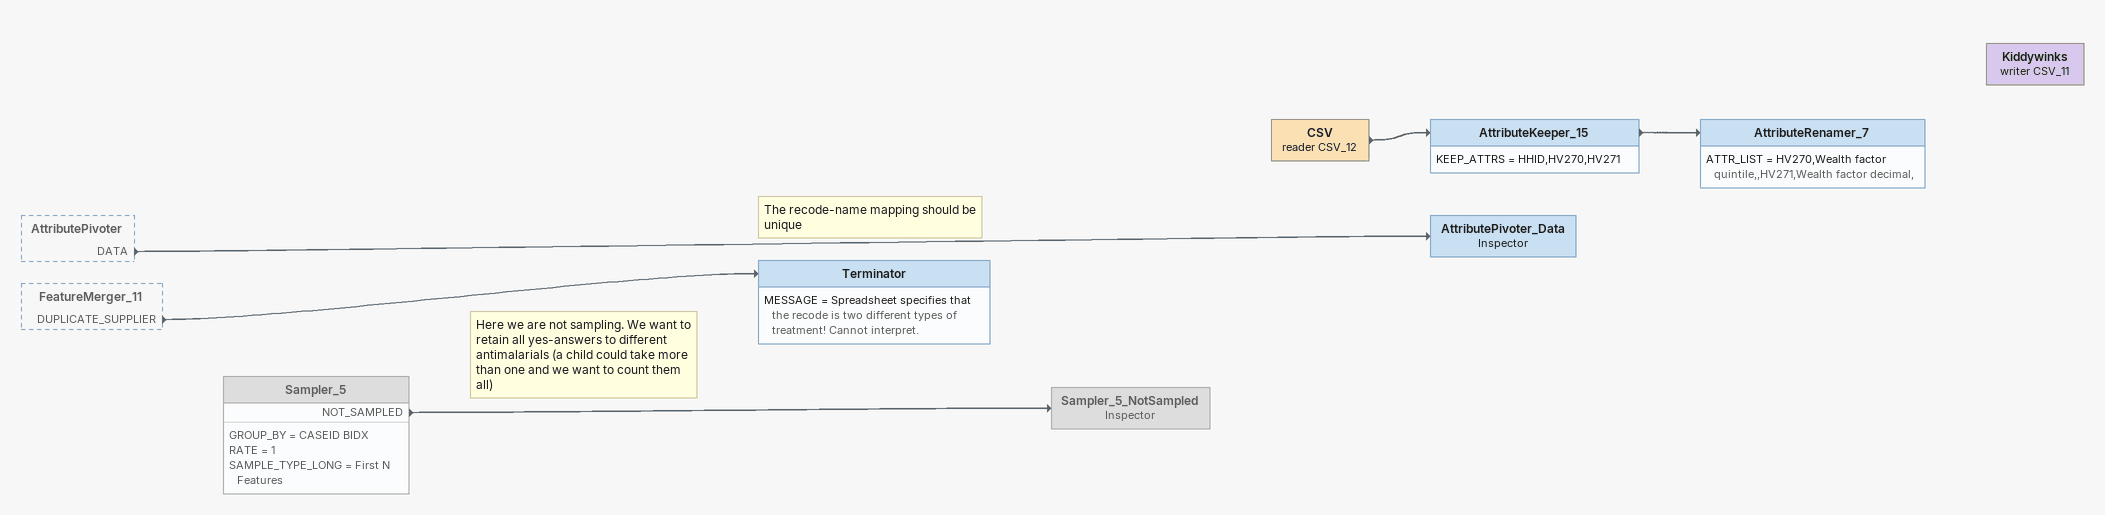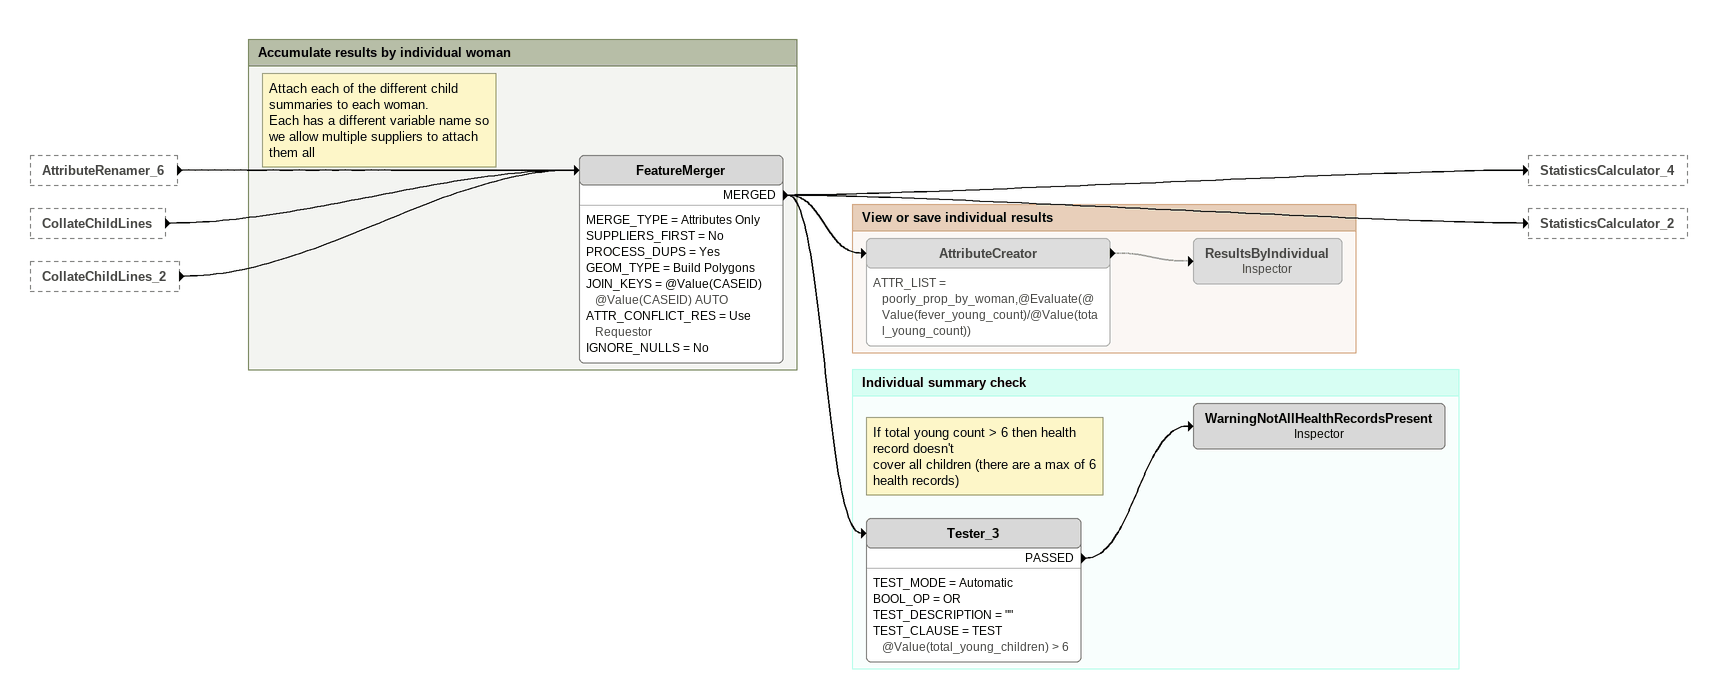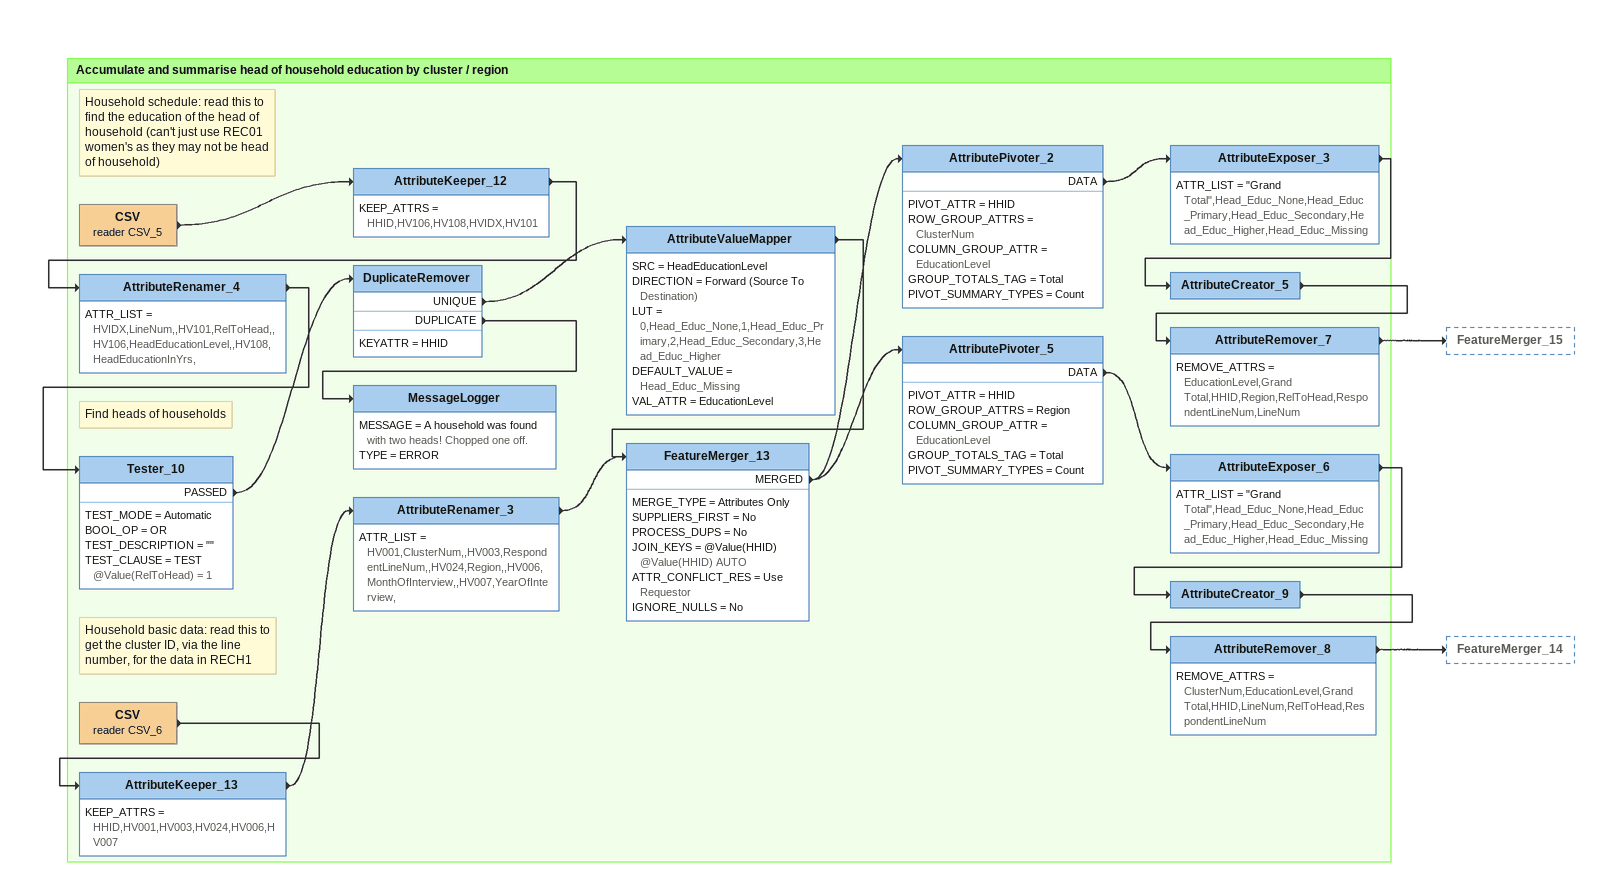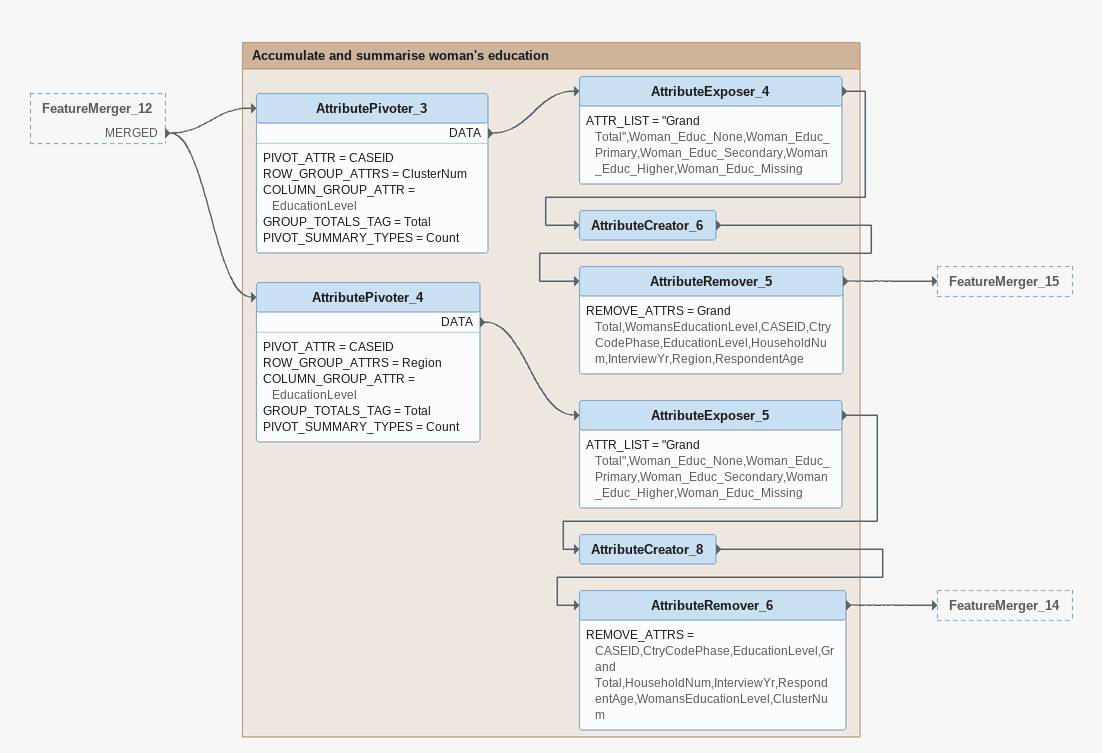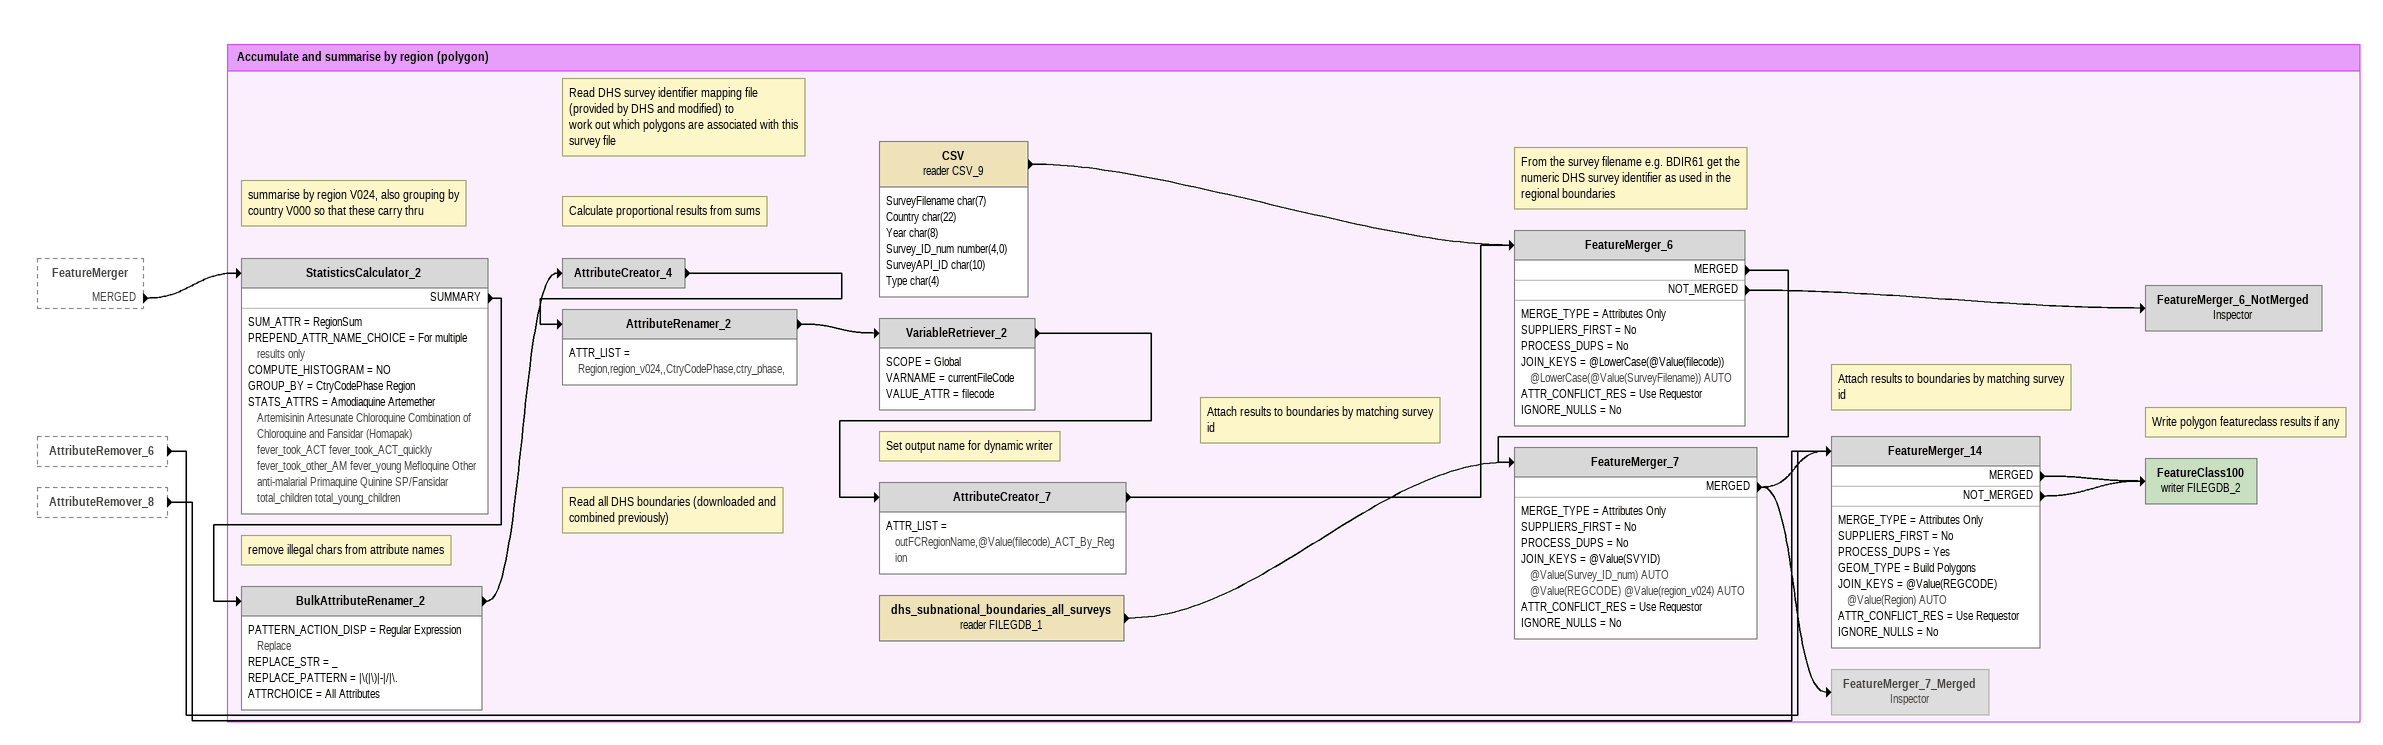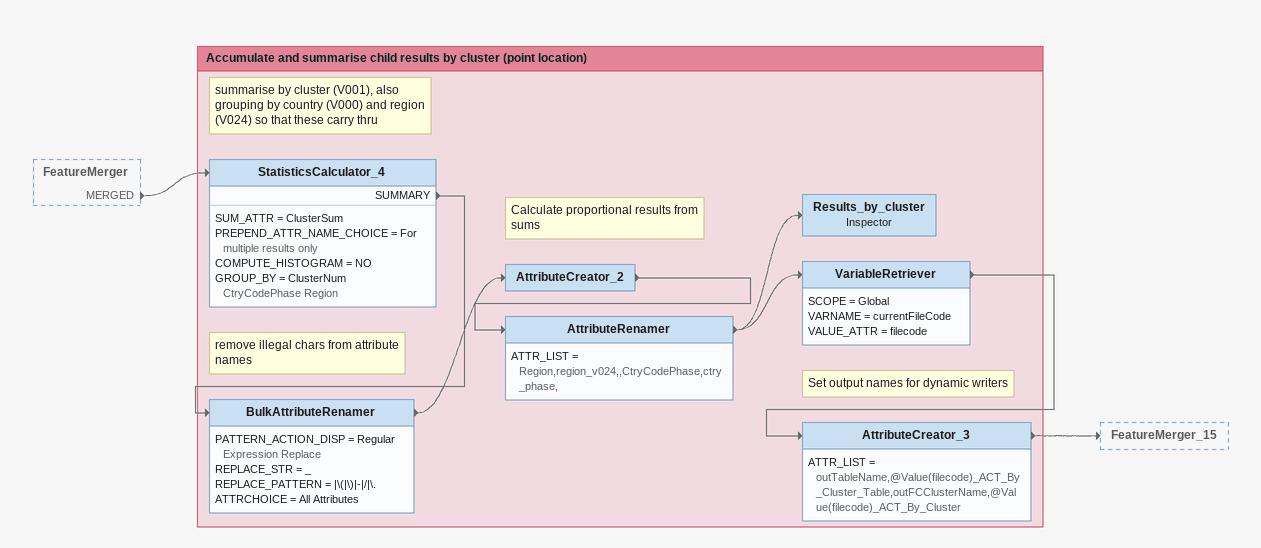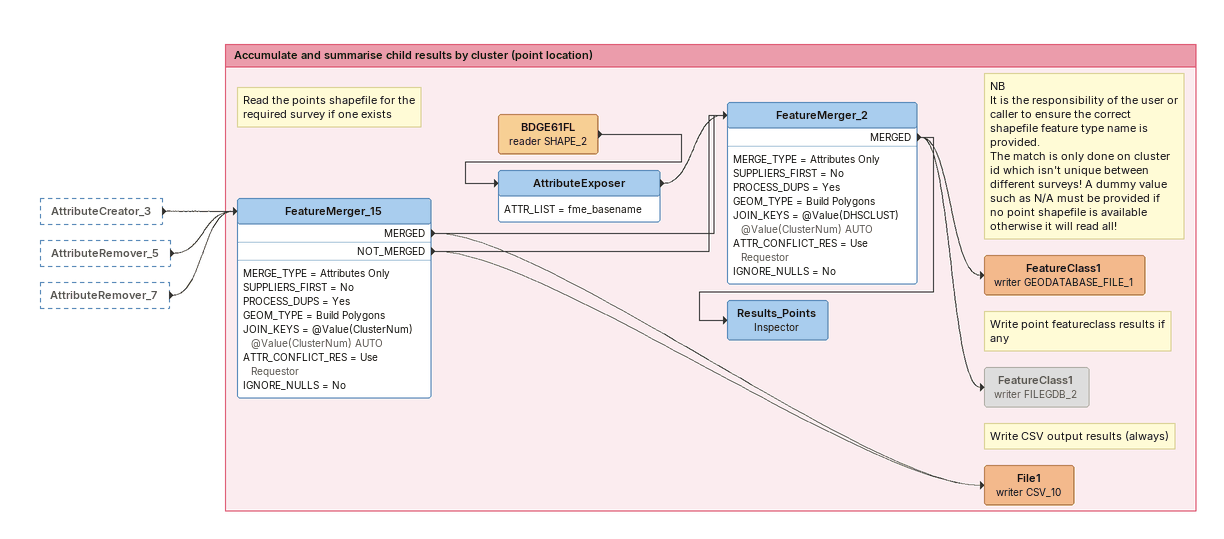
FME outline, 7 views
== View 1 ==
AttributePivoter [outside]
    DATA -> AttributePivoter_Data
FeatureMerger_11 [outside]
    DUPLICATE_SUPPLIER -> Terminator
AttributePivoter_Data: Inspector
Note: The recode-name mapping should be unique
Terminator
    MESSAGE = Spreadsheet specifies that the recode is two different types of treatment! Cannot interpret.
Note: Here we are not sampling. We want to retain all yes-answers to different antimalarials (a child could take more than one and we want to count them all)
Sampler_5 [off]
    GROUP_BY = CASEID BIDX
    RATE = 1
    SAMPLE_TYPE_LONG = First N Features
    NOT_SAMPLED -> Sampler_5_NotSampled
Sampler_5_NotSampled: Inspector [off]
CSV (reader CSV_12)
    -> AttributeKeeper_15
AttributeKeeper_15
    KEEP_ATTRS = HHID,HV270,HV271
    -> AttributeRenamer_7
AttributeRenamer_7
    ATTR_LIST = HV270,Wealth factor quintile,,HV271,Wealth factor decimal,
Kiddywinks (writer CSV_11)

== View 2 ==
AttributeRenamer_6 [outside]
    -> FeatureMerger
CollateChildLines [outside]
    -> FeatureMerger
CollateChildLines_2 [outside]
    -> FeatureMerger

Bookmark: Accumulate results by individual woman
Note: Attach each of the different child summaries to each woman. / Each has a different variable name so we allow multiple suppliers to attach them all
FeatureMerger
    MERGE_TYPE = Attributes Only
    SUPPLIERS_FIRST = No
    PROCESS_DUPS = Yes
    GEOM_TYPE = Build Polygons
    JOIN_KEYS = @Value(CASEID) @Value(CASEID) AUTO
    ATTR_CONFLICT_RES = Use Requestor
    IGNORE_NULLS = No
    MERGED -> AttributeCreator
    MERGED -> Tester_3
    MERGED -> StatisticsCalculator_4
    MERGED -> StatisticsCalculator_2

Bookmark: View or save individual results
AttributeCreator [off]
    ATTR_LIST = poorly_prop_by_woman,@Evaluate(@Value(fever_young_count)/@Value(total_young_count))
    -> ResultsByIndividual [off]
ResultsByIndividual: Inspector [off]

Bookmark: Individual summary check
Note: If total young count > 6 then health record doesn't / cover all children (there are a max of 6 health records)
Tester_3
    TEST_MODE = Automatic
    BOOL_OP = OR
    TEST_DESCRIPTION = ""
    TEST_CLAUSE = TEST @Value(total_young_children) > 6
    PASSED -> WarningNotAllHealthRecordsPresent
WarningNotAllHealthRecordsPresent: Inspector

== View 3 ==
Bookmark: Accumulate and summarise head of household education by cluster / region
Note: Household schedule: read this to find the education of the head of household (can't just use REC01 women's as they may not be head of household)
CSV (reader CSV_5)
    -> AttributeKeeper_12
AttributeKeeper_12
    KEEP_ATTRS = HHID,HV106,HV108,HVIDX,HV101
    -> AttributeRenamer_4
AttributeRenamer_4
    ATTR_LIST = HVIDX,LineNum,,HV101,RelToHead,,HV106,HeadEducationLevel,,HV108,HeadEducationInYrs,
    -> Tester_10
Note: Find heads of households
Tester_10
    TEST_MODE = Automatic
    BOOL_OP = OR
    TEST_DESCRIPTION = ""
    TEST_CLAUSE = TEST @Value(RelToHead) = 1
    PASSED -> DuplicateRemover
DuplicateRemover
    KEYATTR = HHID
    UNIQUE -> AttributeValueMapper
    DUPLICATE -> MessageLogger
AttributeValueMapper
    SRC = HeadEducationLevel
    DIRECTION = Forward (Source To Destination)
    LUT = 0,Head_Educ_None,1,Head_Educ_Primary,2,Head_Educ_Secondary,3,Head_Educ_Higher
    DEFAULT_VALUE = Head_Educ_Missing
    VAL_ATTR = EducationLevel
    -> FeatureMerger_13
MessageLogger
    MESSAGE = A household was found with two heads! Chopped one off.
    TYPE = ERROR
Note: Household basic data: read this to get the cluster ID, via the line number, for the data in RECH1
CSV (reader CSV_6)
    -> AttributeKeeper_13
AttributeKeeper_13
    KEEP_ATTRS = HHID,HV001,HV003,HV024,HV006,HV007
    -> AttributeRenamer_3
AttributeRenamer_3
    ATTR_LIST = HV001,ClusterNum,,HV003,RespondentLineNum,,HV024,Region,,HV006,MonthOfInterview,,HV007,YearOfInterview,
    -> FeatureMerger_13
FeatureMerger_13
    MERGE_TYPE = Attributes Only
    SUPPLIERS_FIRST = No
    PROCESS_DUPS = No
    JOIN_KEYS = @Value(HHID) @Value(HHID) AUTO
    ATTR_CONFLICT_RES = Use Requestor
    IGNORE_NULLS = No
    MERGED -> AttributePivoter_2
    MERGED -> AttributePivoter_5
AttributePivoter_2
    PIVOT_ATTR = HHID
    ROW_GROUP_ATTRS = ClusterNum
    COLUMN_GROUP_ATTR = EducationLevel
    GROUP_TOTALS_TAG = Total
    PIVOT_SUMMARY_TYPES = Count
    DATA -> AttributeExposer_3
AttributeExposer_3
    ATTR_LIST = "Grand Total",Head_Educ_None,Head_Educ_Primary,Head_Educ_Secondary,Head_Educ_Higher,Head_Educ_Missing
    -> AttributeCreator_5
AttributeCreator_5
    -> AttributeRemover_7
AttributeRemover_7
    REMOVE_ATTRS = EducationLevel,Grand Total,HHID,Region,RelToHead,RespondentLineNum,LineNum
    -> FeatureMerger_15
AttributePivoter_5
    PIVOT_ATTR = HHID
    ROW_GROUP_ATTRS = Region
    COLUMN_GROUP_ATTR = EducationLevel
    GROUP_TOTALS_TAG = Total
    PIVOT_SUMMARY_TYPES = Count
    DATA -> AttributeExposer_6
AttributeExposer_6
    ATTR_LIST = "Grand Total",Head_Educ_None,Head_Educ_Primary,Head_Educ_Secondary,Head_Educ_Higher,Head_Educ_Missing
    -> AttributeCreator_9
AttributeCreator_9
    -> AttributeRemover_8
AttributeRemover_8
    REMOVE_ATTRS = ClusterNum,EducationLevel,Grand Total,HHID,LineNum,RelToHead,RespondentLineNum
    -> FeatureMerger_14

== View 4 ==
FeatureMerger_12 [outside]
    MERGED -> AttributePivoter_3
    MERGED -> AttributePivoter_4

Bookmark: Accumulate and summarise woman's education
AttributePivoter_3
    PIVOT_ATTR = CASEID
    ROW_GROUP_ATTRS = ClusterNum
    COLUMN_GROUP_ATTR = EducationLevel
    GROUP_TOTALS_TAG = Total
    PIVOT_SUMMARY_TYPES = Count
    DATA -> AttributeExposer_4
AttributeExposer_4
    ATTR_LIST = "Grand Total",Woman_Educ_None,Woman_Educ_Primary,Woman_Educ_Secondary,Woman_Educ_Higher,Woman_Educ_Missing
    -> AttributeCreator_6
AttributeCreator_6
    -> AttributeRemover_5
AttributeRemover_5
    REMOVE_ATTRS = Grand Total,WomansEducationLevel,CASEID,CtryCodePhase,EducationLevel,HouseholdNum,InterviewYr,Region,RespondentAge
    -> FeatureMerger_15
AttributePivoter_4
    PIVOT_ATTR = CASEID
    ROW_GROUP_ATTRS = Region
    COLUMN_GROUP_ATTR = EducationLevel
    GROUP_TOTALS_TAG = Total
    PIVOT_SUMMARY_TYPES = Count
    DATA -> AttributeExposer_5
AttributeExposer_5
    ATTR_LIST = "Grand Total",Woman_Educ_None,Woman_Educ_Primary,Woman_Educ_Secondary,Woman_Educ_Higher,Woman_Educ_Missing
    -> AttributeCreator_8
AttributeCreator_8
    -> AttributeRemover_6
AttributeRemover_6
    REMOVE_ATTRS = CASEID,CtryCodePhase,EducationLevel,Grand Total,HouseholdNum,InterviewYr,RespondentAge,WomansEducationLevel,ClusterNum
    -> FeatureMerger_14

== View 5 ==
FeatureMerger [outside]
    MERGED -> StatisticsCalculator_2
AttributeRemover_6 [outside]
    -> FeatureMerger_14
AttributeRemover_8 [outside]
    -> FeatureMerger_14

Bookmark: Accumulate and summarise by region (polygon)
Note: summarise by region V024, also grouping by country V000 so that these carry thru
StatisticsCalculator_2
    SUM_ATTR = RegionSum
    PREPEND_ATTR_NAME_CHOICE = For multiple results only
    COMPUTE_HISTOGRAM = NO
    GROUP_BY = CtryCodePhase Region
    STATS_ATTRS = Amodiaquine Artemether Artemisinin Artesunate Chloroquine Combination of Chloroquine and Fansidar (Homapak) fever_took_ACT fever_took_ACT_quickly fever_took_other_AM fever_young Mefloquine Other anti-malarial Primaquine Quinine SP/Fansidar total_children total_young_children
    SUMMARY -> BulkAttributeRenamer_2
Note: remove illegal chars from attribute names
BulkAttributeRenamer_2
    PATTERN_ACTION_DISP = Regular Expression Replace
    REPLACE_STR = _
    REPLACE_PATTERN = |\(|\)|-|/|\.
    ATTRCHOICE = All Attributes
    -> AttributeCreator_4
Note: Calculate proportional results from sums
AttributeCreator_4
    -> AttributeRenamer_2
AttributeRenamer_2
    ATTR_LIST = Region,region_v024,,CtryCodePhase,ctry_phase,
    -> VariableRetriever_2
VariableRetriever_2
    SCOPE = Global
    VARNAME = currentFileCode
    VALUE_ATTR = filecode
    -> AttributeCreator_7
Note: Set output name for dynamic writer
AttributeCreator_7
    ATTR_LIST = outFCRegionName,@Value(filecode)_ACT_By_Region
    -> FeatureMerger_6
Note: Read DHS survey identifier mapping file (provided by DHS and modified) to / work out which polygons are associated with this survey file
CSV (reader CSV_9)
    attributes: SurveyFilename char(7), Country char(22), Year char(8), Survey_ID_num number(4,0), SurveyAPI_ID char(10), Type char(4)
    -> FeatureMerger_6
Note: From the survey filename e.g. BDIR61 get the numeric DHS survey identifier as used in the regional boundaries
FeatureMerger_6
    MERGE_TYPE = Attributes Only
    SUPPLIERS_FIRST = No
    PROCESS_DUPS = No
    JOIN_KEYS = @LowerCase(@Value(filecode)) @LowerCase(@Value(SurveyFilename)) AUTO
    ATTR_CONFLICT_RES = Use Requestor
    IGNORE_NULLS = No
    MERGED -> FeatureMerger_7
    NOT_MERGED -> FeatureMerger_6_NotMerged
FeatureMerger_6_NotMerged: Inspector
Note: Read all DHS boundaries (downloaded and combined previously)
dhs_subnational_boundaries_all_surveys (reader FILEGDB_1)
    -> FeatureMerger_7
Note: Attach results to boundaries by matching survey id
FeatureMerger_7
    MERGE_TYPE = Attributes Only
    SUPPLIERS_FIRST = No
    PROCESS_DUPS = No
    JOIN_KEYS = @Value(SVYID) @Value(Survey_ID_num) AUTO @Value(REGCODE) @Value(region_v024) AUTO
    ATTR_CONFLICT_RES = Use Requestor
    IGNORE_NULLS = No
    MERGED -> FeatureMerger_7_Merged
    MERGED -> FeatureMerger_14
Note: Attach results to boundaries by matching survey id
FeatureMerger_14
    MERGE_TYPE = Attributes Only
    SUPPLIERS_FIRST = No
    PROCESS_DUPS = Yes
    GEOM_TYPE = Build Polygons
    JOIN_KEYS = @Value(REGCODE) @Value(Region) AUTO
    ATTR_CONFLICT_RES = Use Requestor
    IGNORE_NULLS = No
    MERGED -> FeatureClass100 (writer FILEGDB_2)
    NOT_MERGED -> FeatureClass100 (writer FILEGDB_2)
Note: Write polygon featureclass results if any
FeatureClass100 (writer FILEGDB_2)
FeatureMerger_7_Merged: Inspector [off]

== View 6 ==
FeatureMerger [outside]
    MERGED -> StatisticsCalculator_4

Bookmark: Accumulate and summarise child results by cluster (point location)
Note: summarise by cluster (V001), also grouping by country (V000) and region (V024) so that these carry thru
StatisticsCalculator_4
    SUM_ATTR = ClusterSum
    PREPEND_ATTR_NAME_CHOICE = For multiple results only
    COMPUTE_HISTOGRAM = NO
    GROUP_BY = ClusterNum CtryCodePhase Region
    SUMMARY -> BulkAttributeRenamer
Note: remove illegal chars from attribute names
BulkAttributeRenamer
    PATTERN_ACTION_DISP = Regular Expression Replace
    REPLACE_STR = _
    REPLACE_PATTERN = |\(|\)|-|/|\.
    ATTRCHOICE = All Attributes
    -> AttributeCreator_2
Note: Calculate proportional results from sums
AttributeCreator_2
    -> AttributeRenamer
AttributeRenamer
    ATTR_LIST = Region,region_v024,,CtryCodePhase,ctry_phase,
    -> Results_by_cluster
    -> VariableRetriever
Results_by_cluster: Inspector
VariableRetriever
    SCOPE = Global
    VARNAME = currentFileCode
    VALUE_ATTR = filecode
    -> AttributeCreator_3
Note: Set output names for dynamic writers
AttributeCreator_3
    ATTR_LIST = outTableName,@Value(filecode)_ACT_By_Cluster_Table,outFCClusterName,@Value(filecode)_ACT_By_Cluster
    -> FeatureMerger_15

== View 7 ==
AttributeCreator_3 [outside]
    -> FeatureMerger_15
AttributeRemover_5 [outside]
    -> FeatureMerger_15
AttributeRemover_7 [outside]
    -> FeatureMerger_15

Bookmark: Accumulate and summarise child results by cluster (point location)
FeatureMerger_15
    MERGE_TYPE = Attributes Only
    SUPPLIERS_FIRST = No
    PROCESS_DUPS = Yes
    GEOM_TYPE = Build Polygons
    JOIN_KEYS = @Value(ClusterNum) @Value(ClusterNum) AUTO
    ATTR_CONFLICT_RES = Use Requestor
    IGNORE_NULLS = No
    MERGED -> FeatureMerger_2
    NOT_MERGED -> FeatureMerger_2
    MERGED -> File1 (writer CSV_10)
    NOT_MERGED -> File1 (writer CSV_10)
Note: Write CSV output results (always)
File1 (writer CSV_10)
Note: Read the points shapefile for the required survey if one exists
BDGE61FL (reader SHAPE_2)
    -> AttributeExposer
AttributeExposer
    ATTR_LIST = fme_basename
    -> FeatureMerger_2
Note: NB / It is the responsibility of the user or caller to ensure the correct shapefile feature type name is provided. / The match is only done on cluster id which isn't unique between different surveys! A dummy value such as N/A must be provided if / no point shapefile is available otherwise it will read all!
FeatureMerger_2
    MERGE_TYPE = Attributes Only
    SUPPLIERS_FIRST = No
    PROCESS_DUPS = Yes
    GEOM_TYPE = Build Polygons
    JOIN_KEYS = @Value(DHSCLUST) @Value(ClusterNum) AUTO
    ATTR_CONFLICT_RES = Use Requestor
    IGNORE_NULLS = No
    MERGED -> Results_Points
    MERGED -> FeatureClass1 (writer FILEGDB_2)
    MERGED -> FeatureClass1 (writer GEODATABASE_FILE_1)
FeatureClass1 (writer GEODATABASE_FILE_1)
Results_Points: Inspector
Note: Write point featureclass results if any
FeatureClass1 (writer FILEGDB_2) [off]
